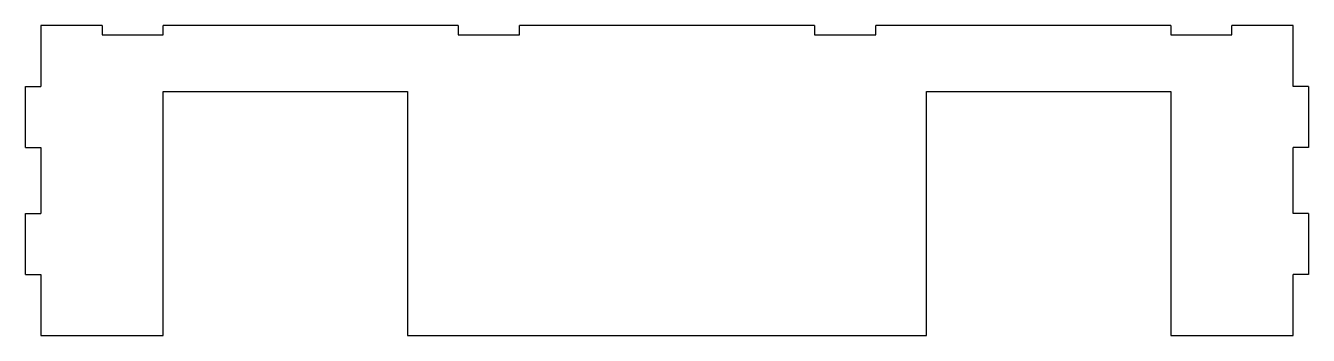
# Model space of a CAD drawing. Header units: millimetres. Extents: x -210 to 210, y -51 to 51.
import ezdxf

# ---------------------------------------------------------------- set-up
doc = ezdxf.new("R2010")
doc.units = ezdxf.units.MM

msp = doc.modelspace()

# ---------------------------------------------------------------- linework, layer by layer
at = {"color": 7, "linetype": 'Continuous', "lineweight": 25}
for p, q in [((-205, 50.8), (-205, 30.8)), ((-185, 50.8), (-205, 50.8)), ((-185, 50.8), (-185, 47.8)), ((-165, 47.8), (-165, 50.8)), ((-68.33, 50.8), (-165, 50.8)), ((-68.33, 50.8), (-68.33, 47.8)), ((-48.33, 47.8), (-48.33, 50.8)), ((48.33, 50.8), (-48.33, 50.8)), ((48.33, 50.8), (48.33, 47.8)), ((68.33, 47.8), (68.33, 50.8)), ((165, 50.8), (68.33, 50.8)), ((165, 50.8), (165, 47.8)), ((185, 47.8), (185, 50.8)), ((205, 50.8), (185, 50.8)), ((205, 30.8), (205, 50.8)), ((-185, 47.8), (-165, 47.8)), ((-68.33, 47.8), (-48.33, 47.8)), ((48.33, 47.8), (68.33, 47.8)), ((165, 47.8), (185, 47.8)), ((-210, 10.8), (-210, 30.8)), ((-210, 30.8), (-205, 30.8)), ((210, 30.8), (205, 30.8)), ((210, 30.8), (210, 10.8)), ((-165, 29.2), (-85, 29.2)), ((-165, -50.8), (-165, 29.2)), ((-85, 29.2), (-85, -50.8)), ((85, 29.2), (165, 29.2)), ((85, -50.8), (85, 29.2)), ((165, 29.2), (165, -50.8)), ((-210, 10.8), (-205, 10.8)), ((-205, 10.8), (-205, -10.8)), ((210, 10.8), (205, 10.8)), ((205, -10.8), (205, 10.8)), ((-210, -30.8), (-210, -10.8)), ((-210, -10.8), (-205, -10.8)), ((210, -10.8), (205, -10.8)), ((210, -10.8), (210, -30.8)), ((-210, -30.8), (-205, -30.8)), ((-205, -30.8), (-205, -50.8)), ((210, -30.8), (205, -30.8)), ((205, -50.8), (205, -30.8)), ((-205, -50.8), (-165, -50.8)), ((-85, -50.8), (85, -50.8)), ((165, -50.8), (205, -50.8))]:
    msp.add_line(p, q, dxfattribs=at)

doc.saveas('drawing.dxf')
